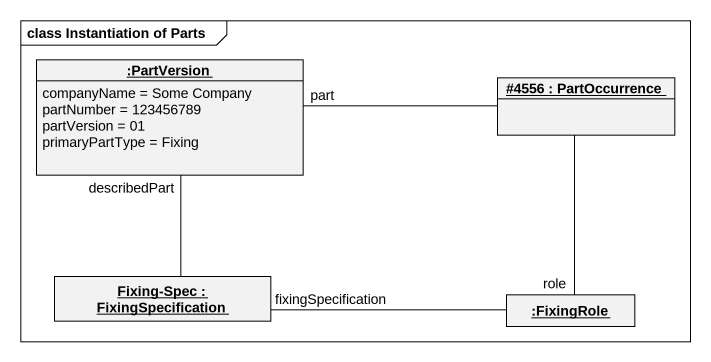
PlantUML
@startuml
mainframe class Instantiation of Parts
hide circle
hide empty members
object ":PartVersion" as PartVersion {
  companyName = Some Company
  partNumber = 123456789
  partVersion = 01
  primaryPartType = Fixing
}
object "#4556 : PartOccurrence" as o4556
object "Fixing-Spec : FixingSpecification" as Fixing_Spec
object ":FixingRole" as FixingRole
o4556 -left- PartVersion : part
o4556 -- FixingRole : role
Fixing_Spec -up- PartVersion : describedPart
FixingRole -left- Fixing_Spec : fixingSpecification
@enduml
